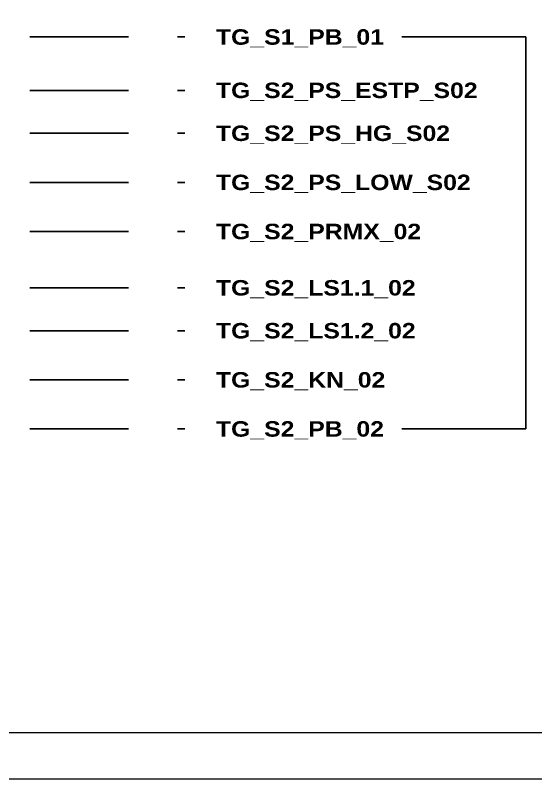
# Model space of a CAD drawing. Header units: centimetres. Extents: x -6233 to 67854, y 107 to 55669.
# Drawn here: x 3217 to 4896, y 47162 to 49628 of the extents above; entities that cross this region are included whole.
import ezdxf
from ezdxf.enums import TextEntityAlignment as Align

# ---------------------------------------------------------------- set-up
doc = ezdxf.new("R2010")
doc.units = ezdxf.units.CM
doc.header["$LTSCALE"] = 25.4
doc.linetypes.add('HIDDEN', pattern=[0.375, 0.25, -0.125])
doc.layers.add('Etiket-Line-L', color=7, linetype='Continuous')
doc.layers.add('EtIket-Line-S', color=2, linetype='Continuous')
doc.styles.add('Bold', font='ariblk.ttf', dxfattribs={"height": 25.4})

# ---------------------------------------------------------------- blocks, each defined once
blk = doc.blocks.new('x5 Out Line')
at = {"lineweight": 15}
blk.add_lwpolyline([(395.8, 9.65), (395.8, 277.06), (9.65, 277.06), (9.65, 9.65)], close=True, dxfattribs=at)
at = {"layer": 'EtIket-Line-S', "lineweight": 9, "ltscale": 0.5}
blk.add_lwpolyline([(0, 0), (405.45, 0), (405.45, 286.71), (0, 286.71)], close=True, dxfattribs=at)

msp = doc.modelspace()

# ---------------------------------------------------------------- linework, layer by layer
at = {"color": 146, "linetype": 'HIDDEN', "ltscale": 50, "true_color": 0x105689}
for p, q in [((3264.3, 49558.2), (3764.3, 49558.2)), ((3264.3, 49385.8), (3764.3, 49385.8)), ((3264.3, 49247.2), (3764.3, 49247.2)), ((3264.3, 49088.5), (3764.3, 49088.5)), ((3264.3, 48929.9), (3764.3, 48929.9)), ((3264.3, 48748), (3764.3, 48748)), ((3264.3, 48609.4), (3764.3, 48609.4)), ((3264.3, 48450.7), (3764.3, 48450.7)), ((3264.3, 48292.1), (3764.3, 48292.1))]:
    msp.add_line(p, q, dxfattribs=at)
at = {"color": 146, "ltscale": 50, "true_color": 0x105689}
for p, q in [((4864.3, 49558.2), (4464.3, 49558.2)), ((4864.3, 48292.1), (4864.3, 49558.2)), ((4464.3, 48292.1), (4864.3, 48292.1))]:
    msp.add_line(p, q, dxfattribs=at)

# ---------------------------------------------------------------- block references
at = {"layer": 'Etiket-Line-L', "lineweight": 0, "xscale": 15.48351216233742, "yscale": 15.48351216233742, "zscale": 15.48351216233742}
msp.add_blockref('x5 Out Line', (112.3, 47162.1), dxfattribs=at)

# ---------------------------------------------------------------- texts
at = {"ltscale": 500, "style": 'Bold'}
for s, p in [('TG_S1_PB_01', (3864.3, 49558.2)), ('TG_S2_PS_ESTP_S02', (3864.3, 49385.8)), ('TG_S2_PS_HG_S02', (3864.3, 49247.2)), ('TG_S2_PS_LOW_S02', (3864.3, 49088.5)), ('TG_S2_PRMX_02', (3864.3, 48929.9)), ('TG_S2_LS1.1_02', (3864.3, 48748)), ('TG_S2_LS1.2_02', (3864.3, 48609.4)), ('TG_S2_KN_02', (3864.3, 48450.7)), ('TG_S2_PB_02', (3864.3, 48292.1))]:
    msp.add_text(s, height=50, dxfattribs=at).set_placement(p, align=Align.MIDDLE_LEFT)

doc.saveas('drawing.dxf')
